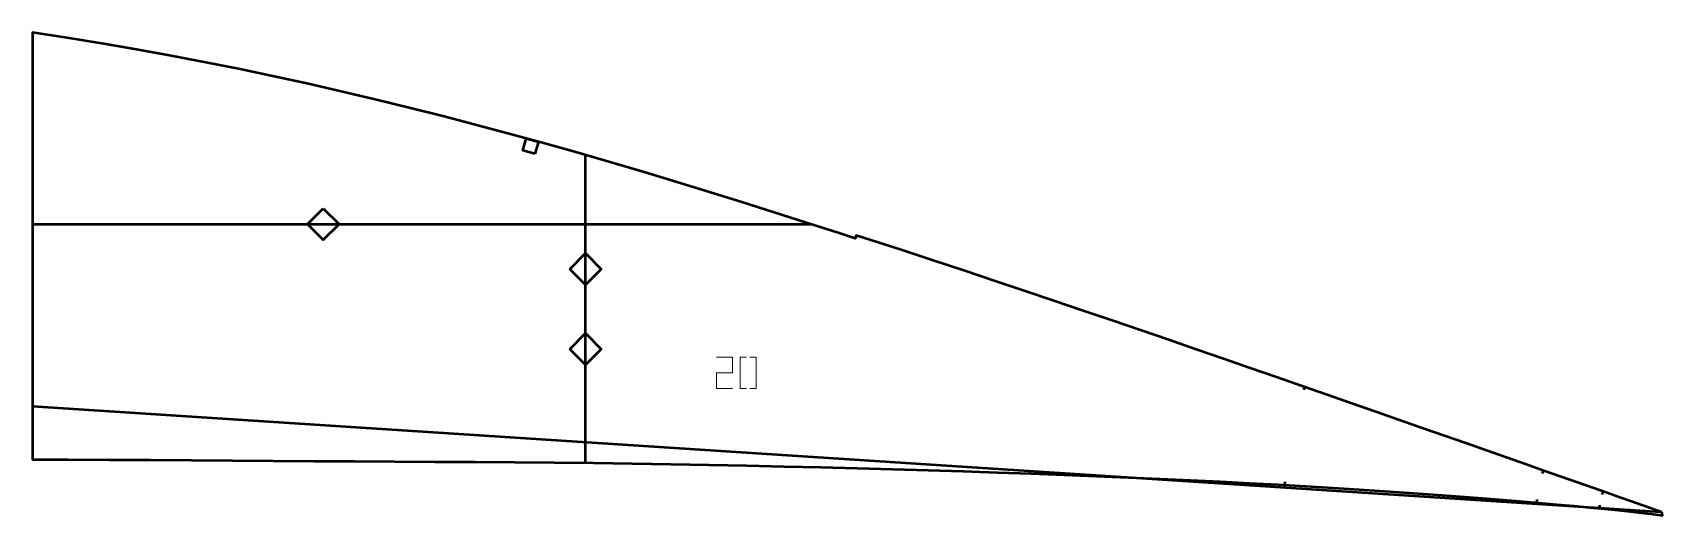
# Model space of a CAD drawing. Header units: metres. Extents: x 531 to 1047, y 108 to 261.
import ezdxf

# ---------------------------------------------------------------- set-up
doc = ezdxf.new("R2010")
doc.units = ezdxf.units.M
doc.layers.add('Layer', color=1, linetype='Continuous', lineweight=50)
doc.layers.add('NumLabel', color=1, linetype='Continuous', lineweight=15)

msp = doc.modelspace()

# ---------------------------------------------------------------- linework, layer by layer
at = {"layer": 'Layer', "color": 7}
for p, q in [((705.64, 124.44), (705.64, 221.84)), ((530.58, 200), (777, 200)), ((616.62, 200), (628.62, 200)), ((705.64, 179.8), (705.64, 191.8)), ((705.64, 154.48), (705.64, 166.48)), ((530.58, 142.36), (1046.02, 108.95))]:
    msp.add_line(p, q, dxfattribs=at)
at = {"layer": 'Layer'}
for p, q in [((933.32, 148.47), (932.99, 147.53)), ((1008.83, 122.05), (1008.51, 121.1)), ((926.99, 118.43), (926.92, 117.43)), ((1027.7, 115.42), (1027.38, 114.47)), ((1006.8, 112.87), (1006.73, 111.87)), ((1026.71, 111.05), (1026.65, 110.05))]:
    msp.add_line(p, q, dxfattribs=at)
for points in [[(1046.38, 108.82), (1045.09, 109.28), (1042.78, 110.12), (1040.02, 111.11), (1036.8, 112.25), (1033.14, 113.52), (1029.05, 114.95), (1024.56, 116.52), (1019.7, 118.22), (1014.52, 120.04), (1009.04, 121.97), (1003.27, 124), (997.23, 126.13), (990.92, 128.34), (984.37, 130.63), (977.57, 133.01), (970.55, 135.47), (963.33, 138), (955.9, 140.6), (948.28, 143.26), (940.49, 145.98), (932.51, 148.75), (924.38, 151.58), (916.07, 154.46), (907.62, 157.39), (899.01, 160.36), (890.26, 163.37), (881.38, 166.42), (872.36, 169.5), (863.21, 172.61), (853.93, 175.74), (844.54, 178.9), (835.04, 182.09), (825.42, 185.28), (815.7, 188.49), (805.87, 191.71), (795.95, 194.94), (791.33, 196.44), (791.02, 195.49), (785.64, 197.23), (775.56, 200.46), (765.4, 203.69), (755.17, 206.91), (744.89, 210.11), (734.56, 213.28), (724.18, 216.41), (713.74, 219.49), (703.26, 222.53), (692.74, 225.51), (682.17, 228.42), (671.55, 231.26), (660.89, 234.04), (650.2, 236.75), (639.47, 239.37), (628.7, 241.92), (617.91, 244.39), (607.1, 246.76), (596.27, 249.02), (585.38, 251.18), (574.45, 253.24), (563.49, 255.22), (552.5, 257.12), (541.5, 258.92), (530.58, 260.62), (530.58, 125.56), (541.78, 125.51), (554.85, 125.44), (567.89, 125.36), (580.91, 125.28), (593.89, 125.2), (606.84, 125.11), (619.72, 125.02), (632.54, 124.94), (645.29, 124.87), (658, 124.81), (670.64, 124.74), (683.21, 124.65), (695.71, 124.54), (708.13, 124.42), (720.45, 124.27), (732.65, 124.08), (744.72, 123.85), (756.67, 123.6), (768.46, 123.33), (780.11, 123.06), (791.61, 122.77), (802.96, 122.47), (814.15, 122.14), (825.18, 121.79), (836.04, 121.44), (846.71, 121.08), (857.17, 120.69), (867.45, 120.28), (877.56, 119.85), (887.47, 119.42), (897.16, 118.97), (906.61, 118.52), (915.84, 118.04), (924.86, 117.55), (933.66, 117.05), (942.23, 116.55), (950.53, 116.05), (958.56, 115.54), (966.34, 115.01), (973.88, 114.46), (981.17, 113.92), (988.18, 113.38), (994.89, 112.85), (1001.28, 112.33), (1007.37, 111.82), (1013.14, 111.31), (1018.57, 110.83), (1023.63, 110.35), (1028.3, 109.88), (1032.58, 109.43), (1036.44, 109.01), (1039.84, 108.63), (1042.77, 108.29), (1045.21, 107.99), (1046.58, 107.82), (1046.38, 108.82)], [(689.63, 222.21), (685.78, 223.27), (686.84, 227.13), (690.7, 226.07), (689.63, 222.21)], [(622.62, 205), (627.62, 200), (622.62, 195), (617.62, 200), (622.62, 205)], [(700.64, 185.8), (705.64, 190.8), (710.64, 185.8), (705.64, 180.8), (700.64, 185.8)], [(700.64, 160.48), (705.64, 165.48), (710.64, 160.48), (705.64, 155.48), (700.64, 160.48)]]:
    msp.add_lwpolyline(points, close=True, dxfattribs=at)
at = {"layer": 'NumLabel', "color": 1}
for points in [[(747.14, 157.94), (752.14, 157.94), (752.14, 152.94), (747.14, 152.94), (747.14, 147.94), (752.14, 147.94)], [(756.64, 157.94), (754.64, 157.94), (754.64, 147.94), (756.64, 147.94)], [(757.64, 147.94), (759.64, 147.94), (759.64, 157.94), (757.64, 157.94)]]:
    msp.add_lwpolyline(points, dxfattribs=at)

doc.saveas('drawing.dxf')
